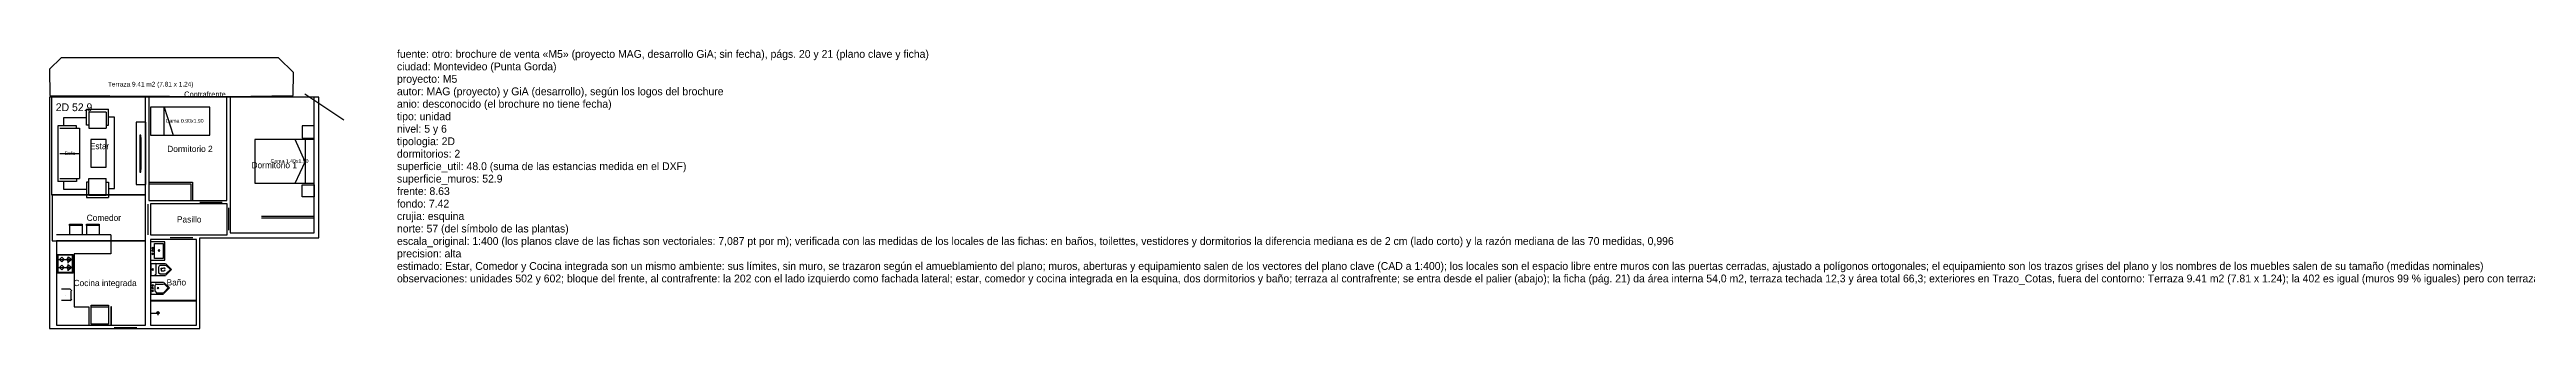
# Model space of a CAD drawing. Header units: metres. Extents: x 0 to 140, y 0 to 9.
# Drawn here: x 0 to 79.3, y 0 to 8.9 of the extents above; entities that cross this region are included whole.
import ezdxf

# ---------------------------------------------------------------- set-up
doc = ezdxf.new("R2010")
doc.units = ezdxf.units.M
for name, color, linetype in [('Trazo_Cotas', 9, 'Continuous'), ('Trazo_Datos', 7, 'Continuous'), ('Trazo_Entrada', 1, 'Continuous'), ('Trazo_Equipamiento', 8, 'Continuous'), ('Trazo_Estancias', 3, 'Continuous'), ('Trazo_Fachada', 30, 'Continuous'), ('Trazo_Medianeras', 8, 'Continuous'), ('Trazo_Norte', 1, 'Continuous'), ('Trazo_Puertas', 1, 'Continuous'), ('Trazo_Unidad', 7, 'Continuous'), ('Trazo_Ventanas', 5, 'Continuous')]:
    doc.layers.add(name, color=color, linetype=linetype)

msp = doc.modelspace()

# ---------------------------------------------------------------- linework, layer by layer
at = {"layer": 'Trazo_Cotas'}
msp.add_lwpolyline([(5.76, 7.44), (7.8, 7.47), (7.81, 8.21), (7.34, 8.68), (0.37, 8.68), (0, 8.32), (0.01, 7.47)], close=True, dxfattribs=at)
at = {"layer": 'Trazo_Entrada'}
msp.add_line((2.07, 0.03), (2.8, 0.03), dxfattribs=at)
at = {"layer": 'Trazo_Equipamiento', "color": 9}
for p, q in [((0.33, 6.42), (0.96, 6.42)), ((0.96, 6.42), (0.96, 4.81)), ((1.81, 6.94), (1.81, 6.42)), ((1.81, 6.52), (1.89, 6.52)), ((1.89, 6.52), (1.89, 7.03)), ((0.33, 5.61), (0.96, 5.61)), ((8.09, 6.1), (8.48, 6.1)), ((8.19, 6.06), (8.19, 4.66)), ((0.33, 4.81), (0.96, 4.81)), ((0.86, 4.81), (0.86, 4.71)), ((1.81, 4.27), (1.81, 4.81)), ((0.86, 4.71), (0.27, 4.71)), ((1.81, 4.69), (1.89, 4.69)), ((1.89, 4.69), (1.89, 4.2)), ((3.18, 4.69), (4.58, 4.69)), ((3.18, 4.69), (4.58, 4.69)), ((3.18, 4.64), (4.53, 4.64)), ((4.58, 4.69), (4.58, 4.1)), ((0.64, 3.3), (0.64, 3.35)), ((0.64, 3.3), (0.64, 3.35)), ((1.18, 3.3), (1.18, 3.35)), ((1.18, 3.3), (1.18, 3.35)), ((8.48, 3.59), (6.79, 3.59)), ((8.48, 3.59), (6.79, 3.59)), ((1.96, 3), (0.22, 3))]:
    msp.add_line(p, q, dxfattribs=at)
at = {"layer": 'Trazo_Equipamiento', "color": 8}
for p, q in [((1.96, 2.39), (0.79, 2.39)), ((1.96, 3), (1.96, 2.39)), ((0.49, 2.2), (0.28, 2.2)), ((0.49, 1.95), (0.28, 1.95)), ((0.71, 2.2), (0.5, 2.2)), ((0.71, 1.95), (0.5, 1.95)), ((0.6, 2.1), (0.6, 2.3)), ((0.6, 1.85), (0.6, 2.05)), ((0.76, 2.37), (0.76, 1.78)), ((3.25, 2.07), (3.25, 2.07)), ((3.25, 2.07), (3.25, 1.71)), ((3.25, 1.71), (3.25, 1.71)), ((3.25, 1.7), (3.43, 1.7)), ((3.36, 1.7), (3.36, 1.7)), ((3.4, 2.06), (3.37, 2.08)), ((3.37, 1.71), (3.4, 1.74)), ((3.4, 2.05), (3.4, 1.73)), ((3.43, 1.7), (3.72, 1.7)), ((3.54, 2.03), (3.5, 1.99)), ((3.5, 1.78), (3.5, 1.98)), ((3.5, 1.79), (3.54, 1.75)), ((3.53, 2.03), (3.72, 2.03)), ((3.53, 1.75), (3.72, 1.75)), ((3.58, 1.9), (3.58, 1.85)), ((3.58, 1.85), (3.65, 1.85)), ((0.66, 1.26), (0.38, 1.26)), ((0.66, 0.9), (0.38, 0.9)), ((0.52, 1.07), (0.52, 1.07)), ((0.71, 1.21), (0.66, 1.26)), ((0.66, 0.9), (0.71, 0.94)), ((0.69, 0.93), (0.69, 1.2)), ((4.72, 0.9), (3.23, 0.9)), ((4.72, 0.88), (3.23, 0.88)), ((3.25, 1.46), (3.25, 1.46)), ((3.25, 1.46), (3.25, 1.12)), ((3.25, 1.12), (3.25, 1.12)), ((3.3, 1.1), (3.3, 1.1)), ((3.42, 1.44), (3.38, 1.4)), ((3.38, 1.19), (3.38, 1.39)), ((3.38, 1.2), (3.42, 1.15)), ((3.42, 1.42), (3.65, 1.42)), ((3.42, 1.14), (3.65, 1.14)), ((3.65, 1.48), (3.65, 1.48)), ((3.65, 1.1), (3.65, 1.1)), ((1.33, 0.7), (1.89, 0.7)), ((1.33, 0.7), (1.89, 0.7)), ((3.23, 0.49), (3.52, 0.49)), ((3.47, 0.54), (3.47, 0.43))]:
    msp.add_line(p, q, dxfattribs=at)
at = {"layer": 'Trazo_Equipamiento', "color": 9}
for points in [[(0.86, 6.42), (0.86, 6.5), (0.27, 6.5), (0.27, 4.71)], [(1.18, 6.76), (0.45, 6.76), (0.45, 6.5)], [(1.26, 6.52), (1.18, 6.52), (1.18, 7.03), (1.89, 7.03)], [(1.81, 6.94), (1.26, 6.94), (1.26, 6.42), (1.81, 6.42)], [(1.89, 4.49), (2.08, 4.49), (2.08, 6.78), (1.89, 6.78)], [(3.67, 6.2), (3.67, 7.1), (3.96, 6.2)], [(8.48, 6.1), (8.48, 6.5), (8.09, 6.5), (8.09, 6.1)], [(2.92, 5.1), (2.94, 5.1), (2.94, 6.13), (2.92, 6.13)], [(7.87, 4.66), (8.19, 5.35), (7.87, 6.06)], [(1.81, 4.27), (1.26, 4.27), (1.26, 4.81), (1.81, 4.81)], [(0.45, 4.71), (0.45, 4.47), (1.18, 4.47)], [(1.26, 4.69), (1.18, 4.69), (1.18, 4.2), (1.89, 4.2)], [(3.18, 4.64), (4.53, 4.64), (4.53, 4.1)], [(0.64, 3.35), (1.04, 3.35), (1.04, 3)], [(0.64, 3.35), (1.04, 3.35), (1.04, 3)], [(1.04, 3.3), (0.64, 3.3), (0.64, 3)], [(1.04, 3.3), (0.64, 3.3), (0.64, 3)], [(1.18, 3.35), (1.59, 3.35), (1.59, 3)], [(1.18, 3.35), (1.59, 3.35), (1.59, 3)], [(1.59, 3.3), (1.18, 3.3), (1.18, 3)], [(1.59, 3.3), (1.18, 3.3), (1.18, 3)], [(8.48, 3.54), (6.84, 3.54), (6.79, 3.54)]]:
    msp.add_lwpolyline(points, dxfattribs=at)
for points in [[(3.08, 6.62), (2.77, 6.62), (2.77, 4.62), (3.08, 4.62)], [(5.13, 7.1), (3.23, 7.1), (3.23, 6.2), (5.13, 6.2)], [(1.32, 5.17), (1.81, 5.17), (1.81, 6.06), (1.32, 6.06)], [(2.92, 6.2), (2.89, 6.2), (2.89, 5.01), (2.92, 5.01)], [(8.48, 6.06), (6.58, 6.06), (6.58, 4.66), (8.48, 4.66)], [(8.48, 4.22), (8.09, 4.22), (8.09, 4.61), (8.48, 4.61)]]:
    msp.add_lwpolyline(points, close=True, dxfattribs=at)
at = {"layer": 'Trazo_Equipamiento', "color": 8}
for points in [[(0.79, 2.39), (0.79, 0.7), (1.26, 0.7), (1.26, 0.1)], [(3.72, 2.07), (3.4, 2.07), (3.25, 2.07)], [(3.58, 1.9), (3.58, 1.93), (3.65, 1.93)], [(3.7, 1.9), (3.69, 1.93), (3.66, 1.95)], [(3.66, 1.85), (3.69, 1.86), (3.7, 1.89)], [(3.73, 1.71), (3.91, 1.89), (3.73, 2.07)], [(3.73, 1.75), (3.87, 1.89), (3.73, 2.03)], [(3.65, 1.48), (3.33, 1.48), (3.25, 1.48)], [(3.25, 1.1), (3.36, 1.1), (3.65, 1.1)], [(3.66, 1.12), (3.84, 1.3), (3.66, 1.48)], [(3.66, 1.15), (3.8, 1.3), (3.66, 1.44)], [(1.98, 0.1), (1.98, 0.7), (1.96, 0.7), (1.96, 0.1)]]:
    msp.add_lwpolyline(points, dxfattribs=at)
for points in [[(3.23, 2.19), (3.69, 2.19), (3.69, 2.78), (3.23, 2.78)], [(3.31, 2.56), (3.33, 2.58), (3.31, 2.61), (3.28, 2.58)], [(3.31, 2.47), (3.33, 2.5), (3.31, 2.53), (3.28, 2.5)], [(3.31, 2.37), (3.33, 2.4), (3.31, 2.42), (3.28, 2.4)], [(3.64, 2.24), (3.36, 2.24), (3.36, 2.73), (3.64, 2.73)], [(3.51, 2.47), (3.53, 2.5), (3.51, 2.53), (3.48, 2.5)], [(0.76, 1.78), (0.25, 1.78), (0.25, 2.37), (0.76, 2.37)], [(0.28, 2.36), (0.72, 2.36), (0.72, 1.8), (0.28, 1.8)], [(0.39, 2.29), (0.32, 2.21), (0.39, 2.14), (0.47, 2.21)], [(0.39, 2.03), (0.32, 1.96), (0.39, 1.88), (0.47, 1.96)], [(0.61, 2.29), (0.54, 2.21), (0.61, 2.14), (0.69, 2.21)], [(0.61, 2.03), (0.54, 1.96), (0.61, 1.88), (0.69, 1.96)], [(3.31, 1.92), (3.28, 1.89), (3.31, 1.86), (3.33, 1.89)], [(3.31, 1.41), (3.28, 1.38), (3.31, 1.36), (3.33, 1.38)], [(3.31, 1.32), (3.28, 1.3), (3.31, 1.27), (3.33, 1.3)], [(3.31, 1.24), (3.28, 1.21), (3.31, 1.19), (3.33, 1.21)], [(3.47, 1.32), (3.45, 1.3), (3.47, 1.27), (3.5, 1.3)], [(1.33, 0.75), (1.89, 0.75), (1.89, 0.14), (1.33, 0.14)], [(1.33, 0.75), (1.89, 0.75), (1.89, 0.14), (1.33, 0.14)], [(3.52, 0.5), (3.47, 0.54), (3.43, 0.5), (3.47, 0.46)]]:
    msp.add_lwpolyline(points, close=True, dxfattribs=at)
at = {"layer": 'Trazo_Estancias', "color": 2}
msp.add_lwpolyline([(3.07, 4.29), (3.07, 7.42), (0.06, 7.42), (0.06, 4.29)], close=True, dxfattribs=at)
at = {"layer": 'Trazo_Estancias', "color": 5}
for points in [[(5.68, 4.1), (5.68, 7.42), (3.18, 7.42), (3.18, 4.1)], [(8.48, 3.07), (8.48, 7.42), (5.79, 7.42), (5.79, 3.07)]]:
    msp.add_lwpolyline(points, close=True, dxfattribs=at)
at = {"layer": 'Trazo_Estancias', "color": 40}
msp.add_lwpolyline([(3.07, 2.81), (3.07, 4.29), (0.08, 4.29), (0.08, 2.81)], close=True, dxfattribs=at)
at = {"layer": 'Trazo_Estancias', "color": 8}
msp.add_lwpolyline([(5.69, 3), (5.69, 4), (3.23, 4), (3.23, 3)], close=True, dxfattribs=at)
at = {"layer": 'Trazo_Estancias', "color": 30}
msp.add_lwpolyline([(3.07, 0.11), (3.07, 2.81), (0.22, 2.81), (0.22, 0.11)], close=True, dxfattribs=at)
at = {"layer": 'Trazo_Estancias', "color": 4}
msp.add_lwpolyline([(4.71, 0.11), (4.71, 2.85), (3.23, 2.85), (3.23, 0.11)], close=True, dxfattribs=at)
at = {"layer": 'Trazo_Fachada'}
for p, q in [((8.63, 7.42), (0, 7.42)), ((0, 7.42), (0, 0.12))]:
    msp.add_line(p, q, dxfattribs=at)
at = {"layer": 'Trazo_Medianeras'}
msp.add_line((8.63, 3.03), (8.63, 7.42), dxfattribs=at)
at = {"layer": 'Trazo_Norte'}
msp.add_line((9.43, 6.68), (8.18, 7.51), dxfattribs=at)
at = {"layer": 'Trazo_Puertas'}
for p, q in [((3.15, 3.99), (3.15, 3)), ((4.81, 4.05), (5.53, 4.05)), ((5.73, 3.87), (5.73, 3.15)), ((3.86, 2.92), (4.59, 2.92))]:
    msp.add_line(p, q, dxfattribs=at)
at = {"layer": 'Trazo_Unidad'}
msp.add_lwpolyline([(4.81, 0), (4.81, 2.91), (8.63, 2.91), (8.63, 7.42), (0, 7.42), (0, 0)], close=True, dxfattribs=at)
at = {"layer": 'Trazo_Ventanas'}
for p, q in [((0, 7.42), (0, 6.07)), ((3.03, 7.42), (0.03, 7.42)), ((5.68, 7.42), (3.23, 7.42)), ((8.43, 7.42), (5.83, 7.42)), ((0, 5.22), (0, 3.32))]:
    msp.add_line(p, q, dxfattribs=at)

# ---------------------------------------------------------------- texts
at = {"layer": 'Trazo_Cotas'}
msp.add_text('Terraza 9.41 m2 (7.81 x 1.24)', height=0.15, dxfattribs=at).set_placement((1.87, 7.76))
at = {"layer": 'Trazo_Datos'}
for s, p in [('fuente: otro: brochure de venta «M5» (proyecto MAG, desarrollo GiA; sin fecha), págs. 20 y 21 (plano clave y ficha)', (11.13, 8.68)), ('ciudad: Montevideo (Punta Gorda)', (11.13, 8.28)), ('proyecto: M5', (11.13, 7.88)), ('autor: MAG (proyecto) y GiA (desarrollo), según los logos del brochure', (11.13, 7.48)), ('anio: desconocido (el brochure no tiene fecha)', (11.13, 7.08)), ('tipo: unidad', (11.13, 6.68)), ('nivel: 5 y 6', (11.13, 6.28)), ('tipologia: 2D', (11.13, 5.88)), ('dormitorios: 2', (11.13, 5.48)), ('superficie_util: 48.0 (suma de las estancias medida en el DXF)', (11.13, 5.08)), ('superficie_muros: 52.9', (11.13, 4.68)), ('frente: 8.63', (11.13, 4.28)), ('fondo: 7.42', (11.13, 3.88)), ('crujia: esquina', (11.13, 3.48)), ('norte: 57 (del símbolo de las plantas)', (11.13, 3.08)), ('escala_original: 1:400 (los planos clave de las fichas son vectoriales: 7,087 pt por m); verificada con las medidas de los locales de las fichas: en baños, toilettes, vestidores y dormitorios la diferencia mediana es de 2 cm (lado corto) y la razón mediana de las 70 medidas, 0,996', (11.13, 2.68)), ('precision: alta', (11.13, 2.28)), ('estimado: Estar, Comedor y Cocina integrada son un mismo ambiente: sus límites, sin muro, se trazaron según el amueblamiento del plano; muros, aberturas y equipamiento salen de los vectores del plano clave (CAD a 1:400); los locales son el espacio libre entre muros con las puertas cerradas, ajustado a polígonos ortogonales; el equipamiento son los trazos grises del plano y los nombres de los muebles salen de su tamaño (medidas nominales)', (11.13, 1.88)), ('observaciones: unidades 502 y 602; bloque del frente, al contrafrente: la 202 con el lado izquierdo como fachada lateral; estar, comedor y cocina integrada en la esquina, dos dormitorios y baño; terraza al contrafrente; se entra desde el palier (abajo); la ficha (pág. 21) da área interna 54,0 m2, terraza techada 12,3 y área total 66,3; exteriores en Trazo_Cotas, fuera del contorno: Terraza 9.41 m2 (7.81 x 1.24); la 402 es igual (muros 99 % iguales) pero con terraza abierta sobre el lateral y el contrafrente (28,9 m2) además de la techada (11,9); M5, calle Alejandro Gallinal, Punta Gorda (Montevideo), cerca de la rambla; dos bloques en un lote entre medianeras: el del frente (sobre la calle) con viviendas en los niveles 1 a 6 y el del fondo con viviendas en los niveles 1 a 3 y amenities en el 4, separados por un patio; PB de cocheras y acceso, y subsuelo de cocheras', (11.13, 1.48))]:
    msp.add_text(s, height=0.25, dxfattribs=at).set_placement(p)
at = {"layer": 'Trazo_Equipamiento', "color": 8}
for s, p in [('Cama 0.90x1.90', (3.72, 6.6)), ('Sofa', (0.48, 5.56)), ('Cama 1.40x1.90', (7.08, 5.31))]:
    msp.add_text(s, height=0.12, dxfattribs=at).set_placement(p)
at = {"layer": 'Trazo_Estancias', "color": 2}
msp.add_text('Estar', height=0.2, dxfattribs=at).set_placement((1.29, 5.75))
at = {"layer": 'Trazo_Estancias', "color": 5}
for s, p in [('Dormitorio 2', (3.77, 5.66)), ('Dormitorio 1', (6.47, 5.14))]:
    msp.add_text(s, height=0.2, dxfattribs=at).set_placement(p)
at = {"layer": 'Trazo_Estancias', "color": 40}
msp.add_text('Comedor', height=0.2, dxfattribs=at).set_placement((1.19, 3.45))
at = {"layer": 'Trazo_Estancias', "color": 8}
msp.add_text('Pasillo', height=0.2, dxfattribs=at).set_placement((4.08, 3.4))
at = {"layer": 'Trazo_Estancias', "color": 4}
msp.add_text('Baño', height=0.2, dxfattribs=at).set_placement((3.75, 1.38))
at = {"layer": 'Trazo_Estancias', "color": 30}
msp.add_text('Cocina integrada', height=0.2, dxfattribs=at).set_placement((0.77, 1.36))
at = {"layer": 'Trazo_Fachada'}
msp.add_text('Contrafrente', height=0.18, dxfattribs=at).set_placement((4.31, 7.42))
at = {"layer": 'Trazo_Unidad'}
msp.add_text('2D 52.9', height=0.25, dxfattribs=at).set_placement((0.2, 6.97))

doc.saveas('drawing.dxf')
